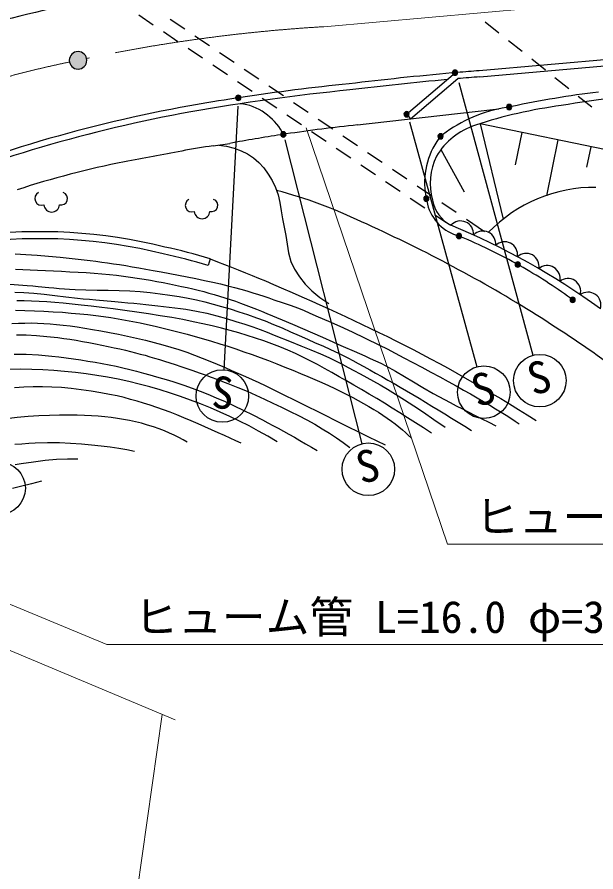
# Model space of a CAD drawing. Units: millimetres, scale not verified. Extents: x 40000 to 680000, y 20000 to 380000.
# Drawn here: x 170871 to 203907, y 264775 to 313576 of the extents above; entities that cross this region are included whole.
import ezdxf
from ezdxf.enums import TextEntityAlignment as Align

# ---------------------------------------------------------------- set-up
doc = ezdxf.new("R2010")
doc.units = ezdxf.units.MM
doc.header["$LTSCALE"] = 1000
doc.linetypes.add('CHAIN', pattern=[18.5, 12, -1.5, 3.5, -1.5])
for name, color, linetype, lineweight in [('M-BGD', 7, 'Continuous', 25), ('M-BMK', 2, 'CHAIN', 13), ('M-BMK-SRVR', 3, 'Continuous', 25), ('M-STR-HTXT', 7, 'Continuous', 13), ('M-STR-STR1', 1, 'Continuous', 25), ('M-STR-STRC', 7, 'Continuous', 25)]:
    doc.layers.add(name, color=color, linetype=linetype, lineweight=lineweight)
doc.styles.add('ＭＳ ゴシック', font='')
doc.styles.get('ＭＳ ゴシック').set_extended_font_data('MS Gothic')

msp = doc.modelspace()

# ---------------------------------------------------------------- hatches: boundary and pattern name
at = {"layer": 'M-BGD'}
for points in [[(196010, 310402, 0.41421), (195860, 310552, 0.41421), (195710, 310402, 0.99999)], [(183645, 308967, 0.41421), (183495, 309117, 0.41421), (183345, 308967, 0.41421), (183495, 308817, 0.41421)], [(199106, 308439, 0.41421), (198956, 308589, 0.41421), (198806, 308439, 1)], [(193249, 308028, 0.41421), (193099, 308178, 0.41421), (192949, 308028, 1)], [(186220, 306880, 0.99999), (185920, 306880, 0.99999)], [(195191, 306770, 1), (194891, 306770, 0.41421), (195041, 306620, 0.41421)], [(194380, 303214, 0.41421), (194230, 303364, 0.41421), (194080, 303214, 0.41421), (194230, 303064, 0.41421)], [(196239, 301077, 1), (195939, 301077, 0.41421), (196089, 300927, 0.41421)], [(199595, 299453, 1), (199295, 299453, 0.41421), (199445, 299303, 0.41421)], [(202732, 297435, 0.41421), (202582, 297585, 0.41421), (202432, 297435, 1)]]:
    msp.add_hatch(color=256, dxfattribs=at).paths.add_polyline_path(points)
at = {"layer": 'M-BMK-SRVR'}
msp.add_hatch(color=256, dxfattribs=at).paths.add_polyline_path([(174851, 311111, 1), (173851, 311111, 1)])

# ---------------------------------------------------------------- linework, layer by layer
at = {"layer": 'M-BGD'}
for p, q in [((177815, 313703), (178644, 313143)), ((179608, 313458), (180436, 312898)), ((230248, 313385), (197251, 310517)), ((197280, 310168), (230343, 313042)), ((179224, 312752), (180053, 312192)), ((181017, 312507), (181845, 311947)), ((180633, 311801), (181462, 311241)), ((182426, 311556), (183254, 310996)), ((182042, 310849), (182871, 310290)), ((183835, 310604), (184663, 310045)), ((183451, 309898), (184280, 309339)), ((193214, 308125), (195755, 310295)), ((193327, 307761), (196022, 310063)), ((185244, 309653), (186072, 309094)), ((184860, 308947), (185689, 308388)), ((186653, 308702), (187481, 308143)), ((186269, 307996), (187098, 307436)), ((188062, 307751), (188890, 307191)), ((193197, 307913), (193327, 307761)), ((205711, 305746), (197302, 307487)), ((197302, 307487), (198612, 302044)), ((187678, 307045), (188507, 306485)), ((199314, 305148), (199696, 306992)), ((189471, 306800), (190299, 306240)), ((201100, 303363), (201762, 306564)), ((182069, 306221), (183011, 306366)), ((189087, 306094), (189916, 305534)), ((195060, 306015), (196380, 303602)), ((203395, 305002), (203638, 306176)), ((190880, 305849), (191708, 305289)), ((190496, 305142), (191325, 304583)), ((192289, 304897), (193117, 304338)), ((191905, 304191), (192734, 303632)), ((193698, 303946), (194526, 303387)), ((193314, 303240), (194143, 302681)), ((195107, 302995), (195935, 302436)), ((194723, 302289), (195377, 301847)), ((196516, 302044), (197554, 301343)), ((181892, 299770), (181771, 299389))]:
    msp.add_line(p, q, dxfattribs=at)
for points in [[(196010, 310402, 0.41421), (195860, 310552, 0.41421), (195710, 310402, 0.99999)], [(183645, 308967, 0.41421), (183495, 309117, 0.41421), (183345, 308967, 0.41421), (183495, 308817, 0.41421)], [(199106, 308439, 0.41421), (198956, 308589, 0.41421), (198806, 308439, 1)], [(193249, 308028, 0.41421), (193099, 308178, 0.41421), (192949, 308028, 1)], [(186220, 306880, 0.99999), (185920, 306880, 0.99999)], [(195191, 306770, 1), (194891, 306770, 0.41421), (195041, 306620, 0.41421)], [(194380, 303214, 0.41421), (194230, 303364, 0.41421), (194080, 303214, 0.41421), (194230, 303064, 0.41421)], [(196239, 301077, 1), (195939, 301077, 0.41421), (196089, 300927, 0.41421)], [(199595, 299453, 1), (199295, 299453, 0.41421), (199445, 299303, 0.41421)], [(202732, 297435, 0.41421), (202582, 297585, 0.41421), (202432, 297435, 1)]]:
    msp.add_lwpolyline(points, format="xyb", close=True, dxfattribs=at)
for points in [[(182378, 306269), (182832, 306204), (183258, 306097), (183655, 305950), (184023, 305763), (184362, 305539), (184672, 305272), (184954, 304961), (185206, 304614), (185429, 304242), (185620, 303851), (185767, 303436), (185869, 302991), (185948, 302525), (186024, 302051), (186117, 301579), (186207, 301099), (186281, 300606), (186368, 300112), (186500, 299631), (186706, 299177), (186984, 298748), (187313, 298335), (187698, 297941), (188146, 297568), (188664, 297220)], [(170757, 300065), (171372, 300023), (172007, 299976), (172663, 299924), (173333, 299865), (174013, 299798), (174697, 299721), (175036, 299679), (175370, 299636), (175703, 299592), (176036, 299546), (176373, 299497), (176717, 299444), (177070, 299388), (177436, 299328), (177817, 299263), (178217, 299192), (178644, 299114), (179102, 299029), (179582, 298939), (180076, 298843), (180576, 298745), (181074, 298644), (181563, 298542), (182034, 298440), (182480, 298340), (182892, 298242), (183275, 298144), (183641, 298044), (183991, 297943), (184326, 297842), (184646, 297740), (184953, 297640), (185247, 297541), (185530, 297444), (186066, 297259), (186517, 297102), (186878, 296970), (187213, 296837), (187587, 296679), (188063, 296471), (188644, 296215), (189288, 295929), (189989, 295608), (190745, 295249), (191550, 294851), (191985, 294630), (192453, 294388), (192947, 294130), (193456, 293861), (193973, 293586), (194488, 293309), (194992, 293035), (195478, 292770), (195935, 292517), (196355, 292282), (196747, 292059), (197128, 291841), (197495, 291627), (197845, 291420), (198178, 291220), (198492, 291028), (198785, 290845), (199054, 290672), (199299, 290510), (199518, 290360)], [(181892, 299770), (182309, 299611), (182709, 299457), (183102, 299304), (183498, 299147), (183907, 298981), (184295, 298823), (184656, 298675), (185040, 298514), (185499, 298317), (186085, 298059), (186438, 297904), (187247, 297548), (187692, 297352), (188156, 297146), (188634, 296932), (189120, 296711), (189608, 296487), (190092, 296261), (190568, 296034), (191041, 295805), (191520, 295572), (192004, 295333), (192492, 295090), (192985, 294842), (193480, 294590), (193977, 294332), (194475, 294070), (194972, 293803), (195469, 293530), (195967, 293253), (196466, 292971), (196966, 292685), (197468, 292393), (197970, 292096), (198474, 291795), (198979, 291489), (199484, 291177), (199989, 290861), (200495, 290540)], [(170785, 299187), (171200, 299167), (171617, 299146), (172044, 299125), (172488, 299105), (173410, 299063), (173880, 299041), (174349, 299016), (174813, 298988), (175269, 298957), (175711, 298921), (176136, 298880), (176547, 298835), (176950, 298785), (177345, 298731), (177733, 298673), (178114, 298613), (178487, 298549), (178854, 298484), (179214, 298416), (179568, 298346), (179915, 298276), (180254, 298204), (180582, 298131), (180901, 298056), (181213, 297980), (181520, 297901), (181822, 297819), (182122, 297734), (182421, 297645), (182722, 297552), (183024, 297455), (183328, 297353), (183630, 297246), (183931, 297134), (184230, 297018), (184528, 296899), (184825, 296779), (185121, 296656), (186004, 296289), (186584, 296046), (187157, 295800), (187727, 295549), (188302, 295295), (188886, 295035), (189185, 294904), (189488, 294772), (190104, 294505), (190413, 294369), (190722, 294232), (191028, 294094), (191330, 293953), (191627, 293810), (191918, 293664), (192465, 293367), (192980, 293064), (193492, 292753), (194029, 292430), (194621, 292095), (194938, 291923), (195263, 291748), (195596, 291570), (195937, 291389), (196287, 291206), (196648, 291019), (197019, 290830), (197401, 290637), (197796, 290442), (198204, 290243)], [(169689, 298392), (171451, 298253), (171767, 298226), (172076, 298198), (172678, 298143), (172975, 298116), (173272, 298090), (173570, 298067), (173871, 298046), (174176, 298027), (174802, 298004), (175436, 297994), (176070, 297988), (176695, 297975), (177302, 297946), (177892, 297901), (178470, 297846), (179036, 297781), (179587, 297706), (180120, 297623), (180628, 297530), (181113, 297428), (181585, 297317), (182057, 297194), (182538, 297061), (183032, 296916), (183530, 296758), (184030, 296591), (184528, 296414), (185021, 296230), (185511, 296034), (185998, 295827), (186483, 295613), (186964, 295396), (187440, 295183), (187892, 294985), (188322, 294800), (188756, 294608), (189223, 294390), (189750, 294125), (190041, 293971), (190347, 293806), (190667, 293630), (190997, 293446), (191336, 293255), (191683, 293057), (192034, 292855), (192388, 292650), (192743, 292443), (193097, 292235), (193452, 292026), (193811, 291812), (194175, 291594), (194542, 291372), (194912, 291147), (195286, 290919), (195662, 290687), (196039, 290454), (196419, 290217), (196800, 289979)], [(170735, 297870), (171260, 297856), (171825, 297817), (172414, 297755), (173026, 297680), (173658, 297602), (174311, 297530), (174649, 297497), (174999, 297465), (175357, 297433), (176458, 297337), (176825, 297304), (177187, 297270), (177543, 297235), (177889, 297199), (178227, 297163), (178897, 297094), (179226, 297060), (179552, 297024), (179874, 296986), (180192, 296945), (180504, 296900), (180811, 296851), (181113, 296796), (181703, 296668), (182276, 296521), (182829, 296362), (183359, 296200), (183862, 296040), (184321, 295888), (184736, 295738), (185136, 295585), (185548, 295421), (186514, 295036), (187073, 294811), (187641, 294578), (188185, 294348), (188670, 294133), (189079, 293939), (189434, 293758), (189762, 293581), (190091, 293399), (190448, 293202), (191204, 292794), (191597, 292576), (192017, 292334), (192478, 292053), (192977, 291735), (193506, 291390), (194068, 291014), (194665, 290604), (195299, 290160)], [(194532, 289821), (194070, 290118), (193614, 290411), (193163, 290698), (192716, 290981), (192273, 291258), (191833, 291529), (191396, 291796), (190960, 292056), (190527, 292311), (190093, 292561), (189666, 292805), (189247, 293045), (188835, 293281), (188425, 293511), (188016, 293735), (187605, 293953), (187187, 294163), (186762, 294366), (186325, 294561), (185874, 294747), (185414, 294923), (184952, 295091), (184485, 295249), (184011, 295400), (183528, 295544), (183035, 295682), (182529, 295814), (182008, 295942), (181470, 296066), (180913, 296186), (180324, 296304), (179698, 296419), (179045, 296529), (178375, 296635), (177696, 296735), (177020, 296829), (176356, 296917), (175714, 296997), (175103, 297069), (174534, 297133), (174005, 297188), (173503, 297236), (173026, 297277), (172569, 297311), (172127, 297337), (171697, 297357), (171274, 297370), (170855, 297376)], [(170786, 296844), (171317, 296833), (171855, 296815), (172394, 296790), (172929, 296759), (173454, 296723), (173962, 296682), (174448, 296639), (174911, 296592), (175359, 296540), (175793, 296483), (176218, 296420), (176636, 296353), (177052, 296279), (177468, 296200), (177889, 296115), (178317, 296024), (178756, 295926), (179204, 295823), (179658, 295712), (180116, 295595), (180578, 295472), (181042, 295343), (181507, 295210), (181972, 295071), (182435, 294928), (182897, 294781), (183355, 294631), (183815, 294474), (184282, 294309), (184753, 294138), (185224, 293962), (185692, 293782), (186153, 293600), (186606, 293417), (187045, 293236), (187469, 293057), (187873, 292882), (188261, 292710), (188637, 292538), (189002, 292367), (189355, 292196), (189697, 292026), (190027, 291856), (190344, 291687), (190650, 291518), (190944, 291349), (191225, 291181), (191494, 291014), (191752, 290847), (191997, 290681), (192231, 290515), (192452, 290350), (192662, 290185), (192859, 290020), (193045, 289856), (193218, 289693), (193379, 289530)], [(170577, 296075), (170942, 296098), (171307, 296111), (171668, 296113), (172027, 296107), (172388, 296091), (172752, 296067), (173124, 296034), (173504, 295993), (173897, 295944), (174305, 295888), (174731, 295823), (175181, 295750), (175654, 295668), (176146, 295576), (176651, 295476), (177163, 295369), (177678, 295254), (178190, 295133), (178694, 295006), (179184, 294875), (179654, 294738), (180110, 294594), (180559, 294441), (181001, 294279), (181437, 294111), (181866, 293938), (182288, 293761), (182704, 293583), (183114, 293405), (183913, 293054), (184297, 292884), (184665, 292715), (185021, 292547), (185369, 292378), (185713, 292209), (186058, 292037), (186765, 291682), (187136, 291497), (187525, 291305), (187926, 291108), (188332, 290908), (189164, 290495), (190932, 289619), (191401, 289387), (191881, 289151)], [(170836, 295434), (171397, 295427), (171972, 295396), (172570, 295345), (173198, 295275), (173530, 295232), (173878, 295180), (174237, 295123), (174604, 295059), (174974, 294992), (175344, 294921), (175709, 294848), (176066, 294774), (176411, 294700), (176740, 294628), (177050, 294556), (177345, 294485), (177628, 294414), (177903, 294341), (178173, 294267), (178442, 294189), (178714, 294109), (178991, 294024), (179279, 293935), (179579, 293839), (179895, 293737), (180225, 293628), (180565, 293513), (180910, 293394), (181259, 293272), (181605, 293148), (181947, 293024), (182280, 292901), (182600, 292780), (182904, 292663), (183470, 292436), (183995, 292214), (184496, 291992), (184984, 291769), (185474, 291540), (185968, 291305), (186459, 291068), (186940, 290827), (187408, 290582), (187857, 290332), (188288, 290077), (188705, 289818), (189106, 289554), (189490, 289286), (189857, 289013)], [(170704, 294330), (171383, 294324), (172094, 294289), (172466, 294258), (172855, 294221), (173255, 294176), (173665, 294125), (174081, 294068), (174499, 294006), (174916, 293940), (175329, 293869), (175734, 293796), (176127, 293720), (176516, 293639), (176909, 293550), (177302, 293455), (177693, 293356), (178078, 293254), (178456, 293150), (178822, 293045), (179175, 292942), (179510, 292842), (179826, 292746), (180387, 292567), (180870, 292398), (181315, 292229), (181756, 292049), (182233, 291846), (182740, 291623), (183254, 291387), (183780, 291135), (184322, 290865), (184886, 290575), (185177, 290422), (185472, 290264), (185772, 290102), (186076, 289935), (186385, 289764), (186699, 289587), (187017, 289406), (187341, 289220), (187671, 289029), (188005, 288833)], [(185713, 289333), (185186, 289644), (184653, 289945), (184114, 290234), (183570, 290511), (183021, 290776), (182466, 291030), (181906, 291271), (181342, 291499), (180773, 291716), (180199, 291920), (179619, 292112), (179033, 292294), (178441, 292464), (177843, 292623), (177241, 292769), (176636, 292901), (176028, 293019), (175418, 293122), (174807, 293210), (174196, 293282), (173581, 293342), (172959, 293393), (172333, 293433), (171704, 293459), (171073, 293469), (170444, 293460)], [(183656, 289249), (183356, 289387), (183037, 289534), (182703, 289686), (182354, 289844), (181214, 290352), (180804, 290532), (180395, 290706), (179996, 290868), (179610, 291017), (179229, 291157), (178851, 291289), (178472, 291414), (178090, 291534), (177716, 291647), (177352, 291753), (176980, 291852), (176583, 291947), (176142, 292038), (175644, 292129), (175101, 292221), (174533, 292305), (173961, 292376), (173404, 292427), (172862, 292455), (172319, 292466), (171780, 292462), (171247, 292445), (170723, 292418)], [(180586, 289316), (180353, 289450), (180104, 289581), (179841, 289708), (179565, 289831), (179276, 289950), (178971, 290066), (178649, 290180), (178316, 290288), (177976, 290388), (177635, 290475), (177294, 290549), (176952, 290611), (176603, 290664), (176244, 290709), (175871, 290749), (175495, 290784), (175117, 290813), (174723, 290834), (174298, 290847), (173827, 290850), (173298, 290843), (172721, 290830), (172113, 290806), (171495, 290769), (170883, 290716), (170268, 290644)], [(177572, 288777), (177140, 288864), (176679, 288945), (176189, 289020), (175668, 289085), (175117, 289139), (174537, 289189), (173927, 289236), (173287, 289269), (172615, 289280), (171911, 289258), (171538, 289234), (171146, 289204), (170738, 289168)], [(174332, 288346), (173744, 288342), (173123, 288312), (172475, 288257), (171802, 288176), (171109, 288071), (170751, 288008)], [(172265, 287076), (171692, 286938), (171142, 286800), (170614, 286660)]]:
    msp.add_lwpolyline(points, dxfattribs=at)
for centre, radius, start, end in [((191585, 230477), 85658, 97.19836, 106.91984), ((187793, 247947), 68318, 99.77373, 107.43026), ((211933, 128092), 183015, 95.08504, 96.94123), ((211933, 128092), 183015, 94.60116, 94.99113), ((211933, 128092), 182665, 95.18655, 96.94241), ((211933, 128092), 182665, 94.60081, 94.99705), ((202043, 187553), 122472, 95.71188, 99.99469), ((202043, 187553), 122822, 95.71363, 98.61588), ((202043, 187553), 122822, 98.75582, 99.99507), ((210889, 253001), 56708, 96.9289, 101.9957), ((209515, 265785), 43407, 91.5064, 100.0657), ((195385, 227521), 82307, 100.25951, 112.51945), ((183398, 306017), 2620, 52.0722, 85.5806), ((205230, 282942), 25794, 97.3538, 108.5153), ((195385, 227521), 81957, 100.26007, 112.51989), ((183318, 305522), 3069, 29.0644, 56.5747), ((-87083, 2799827), 2507792, 276.35038, 276.53583), ((200113, 300299), 8222, 99.1347, 127.0419), ((200204, 213352), 94590, 96.01016, 98.50238), ((198188, 303655), 3918, 107.0461, 149.5862), ((200204, 213352), 94590, 98.68409, 100.47203), ((198399, 304134), 4269, 143.8762, 190.4284), ((183873, 289438), 16880, 96.1373, 102.3308), ((266971, -166027), 479853, 100.40973, 100.80762), ((198020, 304073), 3572, 154.0072, 195.3473), ((187615, 252169), 54197, 101.3019, 107.9959), ((172269, 303213), 381, 116.305, 290.4654), ((173385, 303213), 361, 254.4752, 70.5488), ((178816, 277720), 26856, 64.1396, 75.1939), ((203833, 295433), 8424, 89.4974, 135.9651), ((180850, 302830), 381, 116.305, 290.4654), ((181966, 302831), 361, 254.4752, 70.5488), ((196746, 303526), 2536, 190.4616, 251.5738), ((196586, 303502), 2046, 190.5391, 242.2906), ((172845, 302892), 445, 184.6991, 356.5199), ((181426, 302510), 445, 184.6991, 356.5199), ((156874, 226627), 82442, 58.2702, 65.90564), ((196185, 301201), 736, 354.836, 138.3528), ((179808, 263365), 41464, 54.0301, 67.5609), ((172178, 272082), 29246, 75.9166, 97.3986), ((197452, 300627), 736, 352.903, 136.4198), ((172178, 272082), 28846, 75.9004, 97.3853), ((184345, 272528), 30870, 60.9926, 67.3617), ((198699, 300011), 736, 350.9701, 134.4868), ((173870, 274374), 26633, 72.4698, 78.2465), ((173870, 274374), 26233, 72.4698, 78.2642), ((199924, 299352), 736, 349.0371, 132.5539), ((184345, 272528), 30870, 54.0666, 60.4358), ((201127, 298653), 736, 347.1041, 130.6209), ((202305, 297914), 736, 345.1711, 128.6879), ((203457, 297136), 736, 343.2382, 126.7549), ((150647, 217913), 93132, 51.49132, 57.83169)]:
    msp.add_arc(centre, radius, start, end, dxfattribs=at)
at = {"layer": 'M-BMK'}
msp.add_line((188374, 313027), (266405, 319912), dxfattribs=at)
for centre, radius, start, end in [((193934, 220050), 93144, 93.42216, 101.82906), ((186073, 251996), 60266, 101.69106, 120.63972)]:
    msp.add_arc(centre, radius, start, end, dxfattribs=at)
at = {"layer": 'M-BMK-SRVR'}
msp.add_lwpolyline([(174851, 311111, 1), (173851, 311111, 1)], format="xyb", close=True, dxfattribs=at)
at = {"layer": 'M-STR-HTXT'}
for p, q in [((167651, 278595), (179893, 273457)), ((173195, 231949), (179154, 273768))]:
    msp.add_line(p, q, dxfattribs=at)
for points in [[(187377, 307262), (195441, 283484), (226691, 283484)], [(143399, 291290), (175988, 277766), (207238, 277766)]]:
    msp.add_lwpolyline(points, dxfattribs=at)
at = {"layer": 'M-STR-STR1'}
for p, q in [((197583, 313305), (198365, 312682)), ((198913, 312246), (199695, 311622)), ((200242, 311186), (201024, 310563)), ((201572, 310127), (202354, 309503)), ((202901, 309067), (203683, 308444))]:
    msp.add_line(p, q, dxfattribs=at)
at = {"layer": 'M-STR-STRC'}
for p, q in [((196086, 309834), (200312, 294270)), ((183477, 308500), (182665, 293440)), ((193269, 307597), (197115, 293611)), ((186150, 306567), (190549, 289216))]:
    msp.add_line(p, q, dxfattribs=at)
for centre in [(200705, 292823), (182584, 291943), (197513, 292164), (190917, 287762), (169844, 286678)]:
    msp.add_circle(centre, 1500, dxfattribs=at)

# ---------------------------------------------------------------- texts
at = {"layer": 'M-STR-HTXT', "style": 'ＭＳ ゴシック'}
for s, p in [(' ヒューム管 L=29.0 φ=800', (211066, 283584)), (' ヒューム管 L=16.0 φ=300', (191613, 277866))]:
    msp.add_text(s, height=1833, dxfattribs=at).set_placement(p, align=Align.BOTTOM_CENTER)
at = {"layer": 'M-STR-STRC', "style": 'ＭＳ ゴシック'}
for rotation, p in [(15.131, (201041, 291597)), (15.318, (197854, 290939)), (356.852, (182519, 290673)), (14.167, (191233, 286530))]:
    msp.add_text('S', height=1833, rotation=rotation, dxfattribs=at).set_placement(p, align=Align.BOTTOM_CENTER)

doc.saveas('drawing.dxf')
